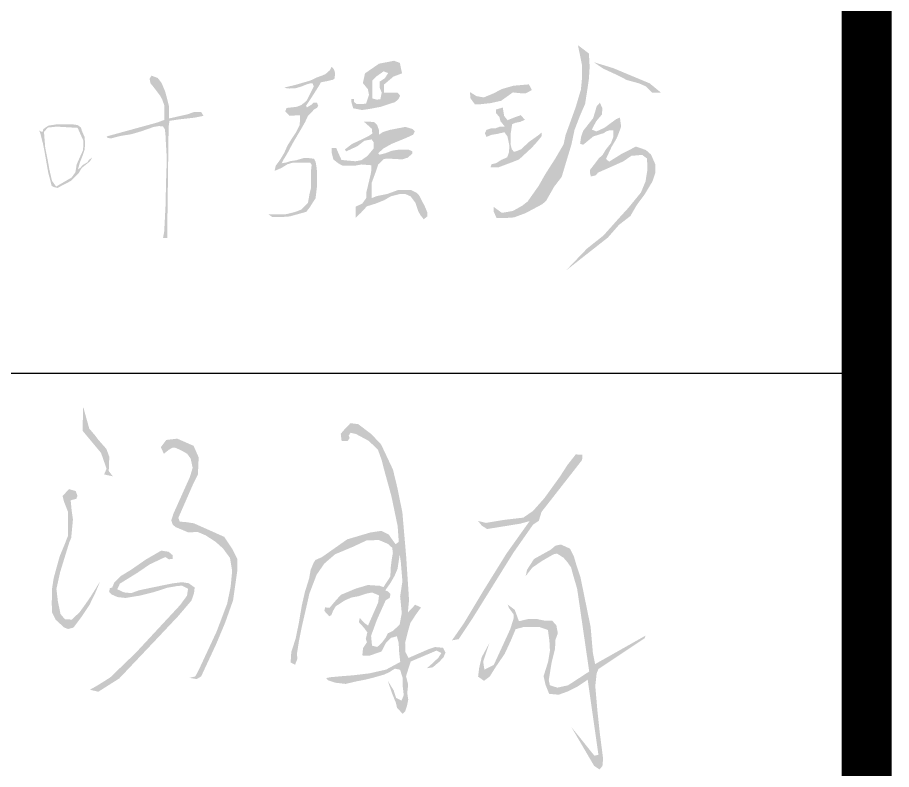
# Model space of a CAD drawing. Extents: x -3102990 to -851544, y -5293060 to -2540151.
# Drawn here: x -1465505 to -1463748, y -2664059 to -2662549 of the extents above; entities that cross this region are included whole.
import ezdxf

# ---------------------------------------------------------------- set-up
doc = ezdxf.new("R2010")
doc.units = 0
doc.header["$LTSCALE"] = 1000
doc.layers.get('0').update_dxf_attribs({"linetype": 'CONTINUOUS'})
doc.layers.add('HATCH', color=254, linetype='CONTINUOUS')
doc.layers.add('PUB_TITLE', color=4, linetype='CONTINUOUS')

# ---------------------------------------------------------------- blocks, each defined once
blk = doc.blocks.new('A$C16496DF1')
at = {"layer": 'HATCH'}
h = blk.add_hatch(color=256, dxfattribs=at)
h.paths.add_polyline_path([(101936.7, 10211.4), (101939.2, 10211), (101950.7, 10211.3), (101961.4, 10214.1), (101975.5, 10219.6), (101981.4, 10221.3), (101986.4, 10221.3), (101988.9, 10215.1), (101984.4, 10206.1), (101980.9, 10199.5), (101975.4, 10188), (101970.1, 10182.8), (101963.9, 10178), (101955.5, 10174.5), (101947.5, 10173.4), (101934, 10172), (101931.5, 10164.8), (101940.2, 10156.1), (101960.8, 10157.5), (101961.3, 10148.7), (101960.4, 10137.7), (101953.8, 10124.1), (101945.5, 10111.6), (101936.1, 10096.7), (101929.5, 10081.7), (101921.1, 10067.8), (101912.4, 10056), (101910, 10045.6), (101923.2, 10051.1), (101936.4, 10059.1), (101946.2, 10061.9), (101967.7, 10061.9), (101972.2, 10062.3), (101981.6, 10062.3), (101984.6, 10057.7), (101983.3, 10045.9), (101983.3, 10022.8), (101983.3, 10011.4), (101980.2, 9998.7), (101977.2, 9981.7), (101964, 9968.1), (101950.9, 9962.9), (101930.8, 9958.1), (101916.8, 9958.1), (101898, 9958.1), (101905.9, 9952.8), (101922.5, 9952.8), (101940, 9954.1), (101973.7, 9963.3), (101981.1, 9972.9), (101986.3, 9981.2), (101992.5, 9990.8), (101995.1, 10013.1), (101995.1, 10045.9), (101994.2, 10054.7), (101992.5, 10063.8), (101989.4, 10070), (101975, 10071.7), (101968.4, 10071.3), (101953.5, 10066.9), (101941.7, 10065.2), (101933.9, 10062.5), (101924.2, 10060.8), (101928.6, 10069.1), (101935.6, 10080.5), (101946.5, 10101), (101965.3, 10132.9), (101971.5, 10143.8), (101976.7, 10155.2), (101980.7, 10159.6), (101989.8, 10169.2), (101995.5, 10172.3), (101997.7, 10176.2), (101995.5, 10182.3), (101987.7, 10182.3), (101983.3, 10177.9), (101975, 10173.1), (101973.2, 10176.2), (101984.7, 10193.5), (101998.6, 10215.3), (102003.2, 10223.4), (102017.3, 10226.2), (102027.6, 10228.7), (102030.4, 10230.8), (102031.8, 10241.1), (102029.7, 10248.9), (102024.8, 10254.9), (102021.2, 10247.8), (102012.4, 10240), (102006, 10237.2), (101994.4, 10233), (101982, 10227), (101966.1, 10222.4), (101951, 10218), (101929.4, 10212.9), (101930.1, 10212.6), (101931.1, 10212.4), (101931.9, 10212.1), (101933.9, 10211.7), (101934.6, 10211.7)])
h.paths.add_polyline_path([(101572.5, 10114.4), (101575.1, 10115.5), (101635.2, 10132), (101673.9, 10142.6), (101688.3, 10147.9), (101688.3, 10159.6), (101688.8, 10176.1), (101684.1, 10189.1), (101680, 10196.7), (101672.3, 10206.8), (101666.3, 10214.6), (101660.6, 10221.5), (101658.8, 10230.9), (101662.9, 10236.8), (101675.3, 10232.1), (101683, 10222.1), (101690.6, 10203.8), (101693.6, 10192), (101697.6, 10176), (101697.6, 10156.1), (101697.7, 10150.8), (101721.3, 10156.1), (101735, 10159.2), (101748.4, 10163.8), (101762.5, 10163.8), (101767.2, 10156.1), (101750.1, 10152.6), (101717.7, 10149), (101698.9, 10146.1), (101697.1, 10134.3), (101694.2, 9910.5), (101685.9, 9910.5), (101688.3, 9924.7), (101690.9, 9975.3), (101692, 10025.6), (101693.5, 10070.3), (101691.6, 10101.3), (101691.1, 10113.8), (101689.7, 10128.7), (101685.9, 10134.7), (101677.8, 10135.6), (101667, 10133.8), (101657.3, 10130.4), (101640.9, 10124.7), (101621.6, 10119.1), (101600, 10115.7), (101580.8, 10110.7), (101575, 10111.9), (101572.8, 10113.6)])
h.paths.add_polyline_path([(102553.9, 10163.2), (102557.6, 10175.6), (102563.8, 10182.4), (102568.8, 10171.9), (102568.1, 10158.9), (102556.4, 10145.2), (102547.7, 10128.5), (102557, 10124.8), (102573.1, 10132.2), (102596.7, 10149.6), (102604.1, 10152.7), (102606.6, 10134.7), (102602.2, 10122.3), (102597.3, 10110.5), (102587.4, 10093.8), (102576.2, 10069.7), (102582.4, 10064.1), (102607.2, 10079.6), (102636.3, 10094.4), (102656.2, 10087.6), (102666.7, 10078.3), (102675.4, 10058.5), (102675.4, 10041.8), (102669.2, 10023.8), (102653.1, 9997.2), (102638.2, 9977.3), (102625.2, 9955), (102602.2, 9937.1), (102579.9, 9911.7), (102553.9, 9891.2), (102533.3, 9875.1), (102495.6, 9845.4), (102537.8, 9889.4), (102571.2, 9916), (102602.2, 9950.7), (102620.9, 9971.1), (102646.3, 10002.1), (102655.6, 10024.4), (102659.3, 10047.3), (102658.7, 10070.3), (102648.8, 10077.7), (102627.1, 10075.8), (102610.9, 10064.7), (102599.8, 10059.7), (102571.9, 10047.3), (102560, 10042.1), (102555.7, 10036.8), (102545.8, 10034.3), (102543.7, 10042.9), (102543.7, 10047.3), (102552, 10057.9), (102561.3, 10070.3), (102569.4, 10077.7), (102575.6, 10088.2), (102586.1, 10101.2), (102591.1, 10114.3), (102591.1, 10127.3), (102584.3, 10127.3), (102576.2, 10124.8), (102572.5, 10121.7), (102550.8, 10114.9), (102537.1, 10103.7), (102530.2, 10098), (102524.1, 10100), (102526, 10113.6), (102530.3, 10126), (102541.5, 10140.3), (102550.3, 10151.5)])
h.paths.add_polyline_path([(102570.7, 10250.9), (102551.7, 10263.8), (102569.2, 10258.5), (102590.8, 10251.9), (102622.4, 10238.7), (102663.9, 10221.4), (102686.3, 10203), (102668.8, 10203), (102656.7, 10215.1), (102643, 10221.2), (102617.9, 10228.1), (102598.9, 10237.9)])
h.paths.add_polyline_path([(102541.8, 10281.3), (102519.8, 10298), (102528.1, 10256.9), (102528.1, 10233.4), (102525.8, 10209.1), (102515.2, 10173.4), (102506.1, 10148.3), (102495, 10117.8), (102490.9, 10098.9), (102474.9, 10071.5), (102453.6, 10038.1), (102440.7, 10015.3), (102418.6, 9984.1), (102408, 9975.8), (102389, 9965.1), (102366.9, 9961.3), (102350.2, 9973.5), (102350.2, 9964.4), (102356.3, 9950.7), (102370.7, 9950.7), (102391.2, 9952.2), (102414.1, 9960.6), (102448.3, 9978.8), (102455.9, 9985.6), (102471.9, 10013.8), (102487.1, 10033.5), (102506.8, 10098.9), (102512.9, 10127.8), (102524.3, 10157.4), (102534.2, 10180.2), (102538.8, 10209.8), (102541.8, 10230.3), (102543.3, 10254.7)])
h.paths.add_polyline_path([(102372.8, 10134.6), (102364, 10145.4), (102362, 10153.5), (102355.3, 10161.5), (102355.3, 10168.9), (102368.7, 10172.9), (102371.4, 10156.1), (102378.2, 10147.4), (102391.6, 10152.8), (102405, 10157.5), (102413.1, 10148.1), (102403.7, 10144.1), (102393.6, 10142), (102387.6, 10139.3), (102384.9, 10122.6), (102384.2, 10099.7), (102386.9, 10089), (102390.9, 10084.3), (102393.6, 10084.3), (102405.7, 10089), (102421.2, 10103.7), (102441.3, 10117.9), (102446.7, 10122.6), (102446.7, 10115.2), (102439.3, 10105.8), (102427.2, 10092.3), (102409.7, 10076.2), (102401.6, 10068.7), (102386.9, 10062.8), (102360, 10052.7), (102353.9, 10052.7), (102343.9, 10052.7), (102345.9, 10058.7), (102356, 10061.4), (102365.4, 10067.5), (102377.5, 10072.8), (102380.8, 10081.6), (102382.2, 10095), (102378.2, 10114.5), (102372.1, 10123.2), (102363.4, 10121.2), (102358.1, 10120), (102345.9, 10117.9), (102335.8, 10113.8), (102332.8, 10121.2), (102335.8, 10127.9), (102345.9, 10131.3), (102354.6, 10131.3), (102363.4, 10134.6)])
h.paths.add_polyline_path([(102374.8, 10193.1), (102365.4, 10186.4), (102344.5, 10181.7), (102319.7, 10179), (102312.9, 10179), (102303.5, 10191.7), (102302.9, 10203.8), (102315.6, 10195.8), (102330.4, 10193.1), (102349.9, 10201.1), (102366.7, 10209.9), (102390.3, 10216.6), (102421.2, 10219.3), (102427.2, 10207.9), (102415.3, 10201.6), (102403.7, 10201.6), (102388.9, 10203.2)])
h.paths.add_polyline_path([(102051.3, 10088.6), (102053.8, 10084.7), (102076.4, 10095.1), (102090.7, 10106.2), (102105, 10108.8), (102109.3, 10103), (102109.3, 10090.8), (102096.6, 10075.5), (102084.4, 10067), (102072.7, 10064.9), (102044.6, 10067.5), (102038.8, 10080.2), (102034.1, 10091.3), (102025, 10091.3), (102025, 10081.3), (102028.2, 10068.6), (102038.3, 10060.6), (102047.3, 10055.9), (102071.1, 10055.9), (102084.9, 10058.5), (102104.5, 10056.9), (102104.5, 10046.4), (102103.4, 10040), (102100.8, 10028.9), (102094.4, 10001.9), (102094.4, 9991.3), (102086.5, 9980.2), (102073.3, 9973.8), (102073.3, 9962.2), (102073.3, 9951.6), (102083.8, 9961.7), (102095.5, 9974.4), (102114, 9980.2), (102129.9, 9986.5), (102143.7, 9994.5), (102162.2, 9999.2), (102172.8, 9999.2), (102183.4, 9994.5), (102193, 9981.8), (102198.8, 9964.8), (102203, 9956.9), (102209.9, 9948.4), (102217.2, 9954.3), (102216.8, 9962.7), (102212, 9974.4), (102205.7, 9986.5), (102200.4, 9996.6), (102196.1, 10001.4), (102184.5, 10007.2), (102171.8, 10007.2), (102158.5, 10007.2), (102136.3, 9999.2), (102115.6, 9995), (102105, 9990.8), (102105, 10006.7), (102105, 10020.9), (102114.6, 10046.9), (102118.3, 10058.5), (102129.9, 10069.6), (102138.9, 10070.2), (102159.6, 10069.1), (102168.1, 10069.1), (102178.1, 10072.3), (102186.6, 10080.2), (102186.6, 10085), (102179.7, 10088.2), (102171.2, 10088.2), (102159.6, 10088.2), (102145.8, 10086.1), (102133.6, 10081.3), (102120.9, 10078.1), (102118.3, 10080.8), (102128.3, 10090.3), (102145.3, 10099.8), (102175, 10112), (102188.7, 10118.3), (102191.9, 10125.2), (102187.7, 10129.5), (102173.9, 10133.7), (102171.8, 10133.7), (102141.6, 10127.9), (102127.8, 10123.6), (102119.9, 10118.3), (102119.9, 10127.3), (102116.2, 10137.9), (102109.8, 10143.8), (102100.3, 10144.3), (102089.7, 10144.3), (102099.2, 10135.8), (102105.4, 10130.4), (102106.6, 10120.5), (102099.2, 10115.7), (102083.3, 10107.8), (102065.8, 10099.8), (102054.2, 10090.8)])
h.paths.add_polyline_path([(102138.4, 10242.1), (102129.2, 10245.4), (102113.8, 10234.7), (102106.4, 10226.8), (102106.4, 10217.5), (102106.4, 10203.6), (102106.4, 10191.1), (102114.8, 10188.8), (102122.7, 10189.2), (102125.4, 10203.1), (102121.3, 10212.4), (102121.3, 10224.9), (102131.9, 10231.9)], flags=16)
h.paths.add_polyline_path([(102087.4, 10179.9), (102094, 10180.8), (102099.8, 10198.1), (102097.6, 10209.6), (102087.5, 10221.9), (102091.8, 10241.4), (102120, 10260.9), (102150.3, 10266.7), (102161.9, 10262.4), (102166.2, 10241.4), (102148.9, 10234.9), (102130.1, 10219), (102130.1, 10202.4), (102157.6, 10202.4), (102162.6, 10196.6), (102159, 10189.4), (102151.8, 10183.6), (102123.6, 10174.3), (102100.5, 10169.9), (102086, 10167.8), (102068, 10171.4), (102064.3, 10184.4), (102064.3, 10190.1), (102069.7, 10189.7), (102069.7, 10184.1), (102074.8, 10179.9)])
h.paths.add_polyline_path([(101436.9, 10127.1), (101439.3, 10120.7), (101444.6, 10100.1), (101447.6, 10085.2), (101450.6, 10067.6), (101454.9, 10043.4), (101461.9, 10015.6), (101466.2, 10013.2), (101473.5, 10011.3), (101501.4, 10025.8), (101516.3, 10040.8), (101522.3, 10051.4), (101538.5, 10064.3), (101543.9, 10072.6), (101537, 10067.8), (101534.1, 10063.1), (101523.8, 10056.9), (101520.4, 10052.4), (101514.9, 10048.4), (101518.3, 10061.2), (101524.2, 10076.3), (101528.1, 10087.8), (101529.2, 10098.7), (101528.3, 10113.4), (101522.8, 10126.1), (101520.8, 10132.7), (101514.2, 10137.6), (101503.4, 10139.1), (101486.9, 10139.1), (101474.4, 10139.4), (101455.2, 10136.4), (101445.4, 10129.6), (101444, 10125), (101442.9, 10123.9), (101439.6, 10125)])
h.paths.add_polyline_path([(101454.3, 10132.6), (101446.6, 10123.6), (101449.1, 10092), (101453.6, 10070.1), (101457.5, 10048.3), (101462.7, 10025.7), (101471, 10014.1), (101502, 10032.2), (101509.7, 10042.5), (101512.3, 10058.6), (101525.2, 10087.5), (101525.8, 10106.2), (101514.2, 10132), (101472.3, 10134.5)], flags=16)
h = blk.add_hatch(color=256, dxfattribs=at)
h.paths.add_polyline_path([(102472.7, 9276.5), (102466.6, 9273.3), (102447.5, 9262.3), (102428.3, 9249.1), (102414.8, 9232.1), (102417.4, 9244.6), (102431.5, 9266.3), (102465.3, 9285.1), (102474.5, 9293), (102485.4, 9295.3), (102503.7, 9287.1), (102511.4, 9272.1), (102517, 9253), (102524.7, 9230.3), (102545.3, 9129.6), (102549.8, 9077.9), (102554.3, 9055.2), (102655.9, 9112.5), (102653.5, 9106.8), (102561, 9045.2), (102557.4, 9036.8), (102554.6, 9011.2), (102558.9, 8961.6), (102563.6, 8917.4), (102570.3, 8865.6), (102569, 8850.2), (102562.8, 8843.7), (102552.2, 8851), (102506.4, 8929), (102552.8, 8871.3), (102560.9, 8873), (102539.4, 9023.9), (102518, 9009.5), (102498.6, 9000), (102481.1, 8993.7), (102461.9, 8995.5), (102454.6, 9013.4), (102450.7, 9031), (102459.6, 9059.2), (102463.5, 9082), (102462.4, 9102.4), (102459.4, 9123.7), (102442.5, 9129.6), (102411.9, 9130), (102394.5, 9125.3), (102384.3, 9101.1), (102372.6, 9075.9), (102354.7, 9049.7), (102342.6, 9030.3), (102330.9, 9021.6), (102319.1, 9030), (102321.2, 9047.3), (102326.4, 9069.1), (102341.7, 9097.4), (102329.3, 9059.9), (102331.8, 9044), (102350.7, 9053.7), (102370.3, 9096.2), (102383.9, 9125.8), (102390.5, 9146.9), (102390.5, 9154.9), (102381.1, 9168), (102378.3, 9174.9), (102392.7, 9164.3), (102397.2, 9152.1), (102401.2, 9141.3), (102420.3, 9145.8), (102436.3, 9145.9), (102452.5, 9142.5), (102468.3, 9142.1), (102476.4, 9133), (102479.4, 9117), (102474.6, 9104.2), (102473.7, 9085.7), (102467, 9058.9), (102463.4, 9037), (102461.1, 9023.2), (102463.4, 9012.6), (102478.6, 9007.9), (102499.9, 9012.6), (102542.4, 9040.3), (102523.5, 9170.2), (102518.1, 9206.8), (102509.5, 9235.9), (102506, 9249.3), (102498.5, 9259.9), (102490.8, 9268.8), (102478.2, 9276.8)])
h.paths.add_polyline_path([(102507.1, 9438.1), (102528.1, 9465), (102528.9, 9475.7), (102515.3, 9476.2), (102498.5, 9454.8), (102483.6, 9431.7), (102452.4, 9388.5), (102429.5, 9362.8), (102410, 9349.3), (102369.9, 9344.6), (102334.6, 9338.7), (102318.9, 9342.7), (102326.3, 9333.4), (102337.2, 9326.4), (102404, 9337.2), (102422.6, 9342.3), (102376.1, 9277.1), (102328, 9199.7), (102290.3, 9136.9), (102266.5, 9102.8), (102280, 9105.3), (102308.4, 9147.8), (102390.4, 9279.4), (102429.5, 9335.2), (102441.1, 9342.9), (102446.6, 9360.8)])
h.paths.add_polyline_path([(102116.3, 9089.5), (102105.9, 9092.2), (102104, 9112.1), (102116, 9144.7), (102133.4, 9183.3), (102141.4, 9188.1), (102143.1, 9196.1), (102138.1, 9201), (102132.5, 9203.3), (102143, 9218), (102151.5, 9233), (102157.2, 9246.5), (102161.6, 9275.2), (102163.7, 9260.6), (102167, 9221.6), (102162.4, 9191.3), (102165.7, 9157.7), (102161.4, 9134.4), (102148, 9122), (102137.7, 9117), (102133.5, 9108.4), (102125, 9097.3)], flags=16)
h.paths.add_polyline_path([(102060.9, 9509.1), (102056.9, 9503), (102044.8, 9502.9), (102043.1, 9517.7), (102052.4, 9528.5), (102062.5, 9538.9), (102078, 9537.1), (102104.6, 9517), (102124.2, 9496.2), (102148, 9445.8), (102156.6, 9410.3), (102166.9, 9359.9), (102174.5, 9271.8), (102180.3, 9183.9), (102177.9, 9158.7), (102192.6, 9174.4), (102204.5, 9168.9), (102194.9, 9156), (102183, 9137.8), (102177.5, 9118.5), (102172.5, 9097.9), (102172.8, 9079.8), (102179.3, 9067.6), (102220, 9085.3), (102232.8, 9089.4), (102248.6, 9088), (102253.6, 9078.5), (102249.5, 9068.7), (102240.9, 9059.6), (102227.9, 9048.7), (102216, 9046.8), (102226.7, 9056.1), (102239.1, 9067.8), (102245.2, 9077.3), (102235.7, 9082.4), (102183.7, 9060.4), (102179.8, 9048.4), (102174.3, 9030.8), (102178.5, 9013.8), (102176.7, 8997), (102178.7, 8983.8), (102175.9, 8970.3), (102172.6, 8960.3), (102167.3, 8955.4), (102156.2, 8967.6), (102153.6, 8978.2), (102147, 8994.3), (102142.9, 9006), (102137.3, 9022.1), (102149.5, 9002.3), (102154.2, 8987.5), (102165.1, 8981.9), (102169.7, 8992.8), (102167.5, 9011.3), (102167.4, 9028), (102162.2, 9043.9), (102151.7, 9046), (102140, 9038.5), (102129.5, 9033.9), (102108, 9027.8), (102093.1, 9024.1), (102074.5, 9020.5), (102052.9, 9015.4), (102032.5, 9017.8), (102017.9, 9022.5), (102013.6, 9027.2), (102023.9, 9029), (102046.2, 9031), (102068.2, 9032.7), (102100.7, 9036.6), (102134.3, 9044.2), (102162.6, 9059.4), (102160.6, 9077.3), (102159.4, 9098.2), (102155.8, 9111.1), (102143.5, 9107.7), (102134.3, 9098.4), (102124.9, 9080.5), (102100.9, 9072.1), (102086.4, 9072.5), (102087.9, 9087.5), (102095.6, 9099), (102093.4, 9106.1), (102096.5, 9119), (102089.8, 9128), (102079.4, 9139.5), (102081.4, 9147.6), (102090.9, 9137.5), (102097.9, 9132.6), (102118.2, 9178.7), (102120, 9193.1), (102105.9, 9199), (102094.5, 9196.7), (102078, 9191.3), (102065.2, 9189.1), (102051.3, 9183.1), (102040.2, 9175.9), (102033, 9171.4), (102027.7, 9162.2), (102024, 9153.3), (102019.8, 9151.3), (102010.1, 9162), (102011.6, 9169), (102020.8, 9168.4), (102032.3, 9182.1), (102043.1, 9194.2), (102073, 9206.7), (102097.5, 9214), (102121.5, 9212.4), (102128.9, 9209.8), (102142.7, 9231), (102143.7, 9250.5), (102145.4, 9264.6), (102147.8, 9278.2), (102146.5, 9288.7), (102137.5, 9296.8), (102119.4, 9304.4), (102094.7, 9303.4), (102067.5, 9290.7), (102031.8, 9275.8), (102010.3, 9257.3), (101994.5, 9234.5), (101989.5, 9221.5), (101979.8, 9196.1), (101976.2, 9179.6), (101964.7, 9129.8), (101959.1, 9101.8), (101955.4, 9078.3), (101955.5, 9064.9), (101951.3, 9053.9), (101942.3, 9058.6), (101943.7, 9079.8), (101952.2, 9105.7), (101958.6, 9136.7), (101964.8, 9173), (101971.2, 9200.7), (101979.5, 9227.1), (101982.5, 9244.3), (101988.6, 9258.8), (101992.4, 9264.4), (102005.1, 9269.9), (102056, 9305.7), (102102.8, 9319.5), (102125, 9322.8), (102139.7, 9315.1), (102146.2, 9305.7), (102153.3, 9296), (102159.7, 9300.7), (102157.4, 9332.3), (102144.8, 9392.7), (102131.5, 9440.8), (102125.2, 9465), (102117.7, 9486), (102099, 9503.6), (102073.5, 9517.3), (102062.5, 9519.7), (102059.1, 9514.1)])
h.paths.add_polyline_path([(101607.7, 9199.1), (101593.9, 9205.4), (101599.2, 9216.8), (101634.8, 9238.8), (101659, 9255.4), (101681.7, 9266.1), (101690.3, 9270.2), (101697.7, 9265.6), (101704.9, 9266.5), (101705.3, 9273.7), (101697.2, 9280.7), (101682.3, 9283.1), (101651.7, 9265.4), (101621, 9244.2), (101601.5, 9232.3), (101587.9, 9219), (101583.6, 9208.8), (101579.1, 9207.8), (101577.5, 9200.4), (101582.2, 9195.2), (101594.2, 9189.8), (101610.5, 9188), (101639.2, 9192.7), (101668.1, 9199.9), (101694.3, 9208.5), (101715.9, 9212.2), (101724.5, 9212.6), (101736.2, 9206.6), (101734, 9192.5), (101720.1, 9173.6), (101631.2, 9078), (101579.6, 9028.3), (101555.1, 9012.9), (101538.9, 9003.7), (101555.8, 8999.7), (101597.8, 9026.3), (101670, 9102.4), (101716.6, 9151.8), (101743, 9182.8), (101748.2, 9197.6), (101749.4, 9209), (101737.5, 9217.6), (101724, 9219.6), (101703.3, 9217), (101681.9, 9212.6), (101650.9, 9206.2), (101637.3, 9203.3), (101622.1, 9197.7)])
h.paths.add_polyline_path([(101698.2, 9486.1), (101687.7, 9477.6), (101681.3, 9490.5), (101692.4, 9505.3), (101714.5, 9507.9), (101747.3, 9493.5), (101757.5, 9470.3), (101756, 9435.9), (101745.4, 9414.5), (101716.7, 9348.9), (101719.4, 9341.3), (101732.4, 9340.2), (101747.7, 9338), (101784.5, 9321.6), (101808.9, 9310.7), (101824.5, 9287.3), (101835.4, 9265.7), (101835, 9241.7), (101826.6, 9183.1), (101810.8, 9138.5), (101793, 9096), (101762.5, 9030.5), (101753.4, 9025.1), (101739.3, 9027.6), (101750.8, 9030.5), (101758.2, 9044.6), (101793.6, 9120.6), (101814.8, 9176.7), (101821.8, 9210.9), (101824.8, 9242.4), (101820.5, 9268.2), (101806.5, 9287.3), (101791.2, 9301), (101771.2, 9313.9), (101755, 9320.7), (101744.9, 9320), (101736.4, 9319.7), (101722.7, 9325.5), (101710.7, 9330.5), (101705.1, 9335.8), (101702.5, 9343.7), (101706.7, 9357.1), (101739.9, 9431), (101745.4, 9449.3), (101741.4, 9467.9), (101734.3, 9477.6), (101721.6, 9484.8), (101710, 9489.8), (101705.1, 9489.6)])
h.paths.add_polyline_path([(101502.2, 9364), (101500.2, 9384.1), (101511.4, 9387), (101513.9, 9393), (101510.4, 9402.6), (101496.8, 9406.6), (101484, 9392.7), (101486.6, 9382.2), (101494.7, 9361.3), (101494.9, 9336.7), (101494.8, 9312.7), (101487.8, 9294.7), (101478.4, 9272.3), (101471.5, 9247.7), (101466.1, 9227.8), (101462.7, 9205.8), (101462.3, 9177.6), (101462.6, 9159.1), (101470.3, 9144.1), (101486.8, 9129), (101494.9, 9125.6), (101505.7, 9128.4), (101522.2, 9150.2), (101538.2, 9174.3), (101549.2, 9196.9), (101559.5, 9221.3), (101549, 9204.5), (101540.7, 9191.1), (101530.1, 9175.8), (101518.3, 9159.5), (101502.6, 9144.6), (101488.8, 9145.1), (101479.9, 9155.6), (101474.5, 9181.4), (101471.6, 9206.1), (101479.1, 9240), (101497.4, 9299.3), (101501.3, 9308.6), (101502.7, 9323.2), (101504.8, 9345.5)])
h.paths.add_polyline_path([(101524.1, 9523.8), (101525.4, 9571.9), (101532.2, 9547.4), (101537.6, 9528.1), (101549.7, 9513.9), (101556.7, 9504.6), (101572, 9487.4), (101577.9, 9471.4), (101577.3, 9457.1), (101576.8, 9442.9), (101584.9, 9432.3), (101567.5, 9436), (101572.4, 9447.5), (101561.3, 9479.2)])
at = {"layer": 'PUB_TITLE', "color": 4}
blk.add_line((97878.9, 9639.3), (103110.9, 9639.3), dxfattribs=at)
at = {"layer": 'PUB_TITLE', "const_width": 100}
blk.add_lwpolyline([(103100, 1000), (103100, 41000), (713.3, 41000), (713.3, 1000), (103100, 1000)], dxfattribs=at)
at = {"layer": 'PUB_TITLE', "color": 4, "const_width": 35.2}
blk.add_lwpolyline([(97878.9, 6514.4), (103110.9, 6514.4), (103110.9, 12881.9), (97878.9, 12881.9)], close=True, dxfattribs=at)

msp = doc.modelspace()

# ---------------------------------------------------------------- block references
at = {"ltscale": 1.5}
msp.add_blockref('A$C16496DF1', (-1566897.93, -2672902.4), dxfattribs=at)

doc.saveas('drawing.dxf')
